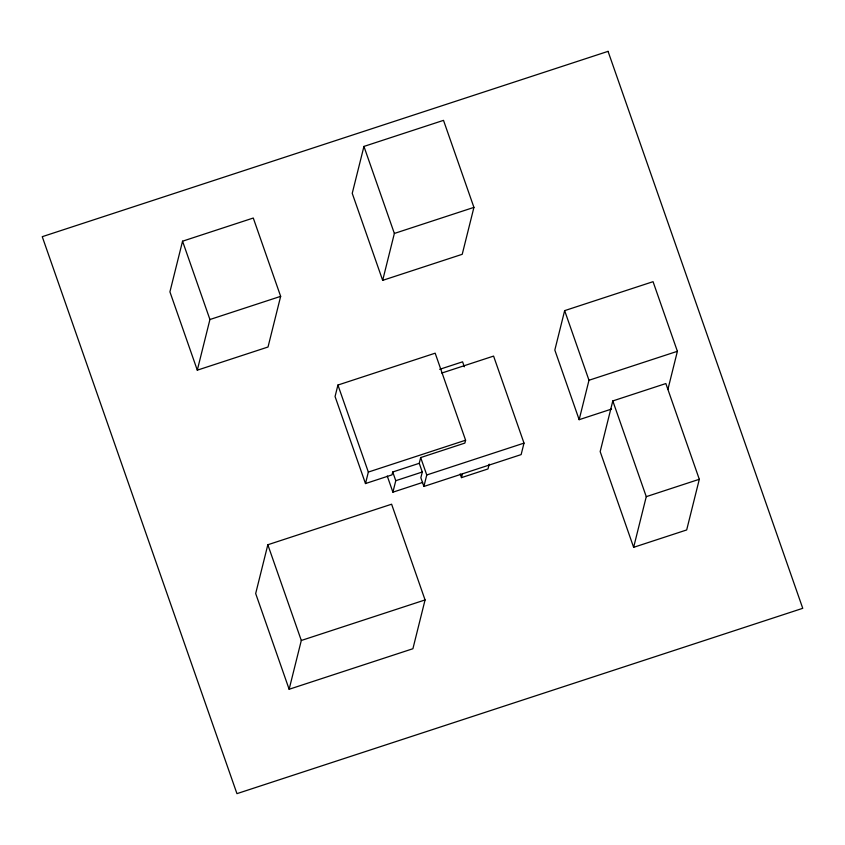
<?xml version="1.0" encoding="UTF-8"?>
<svg xmlns="http://www.w3.org/2000/svg" width="845" height="845" viewBox="0 0 845 845"><rect width="100%" height="100%" fill="white"/><g stroke="black" fill="none" stroke-linecap="round" stroke-linejoin="round"><path stroke-width="1.27" d="M182.552 241.195L169.919 291.852L197.297 370.173L268.023 347.01L280.656 296.352L253.278 218.031L182.552 241.195L209.93 319.516L197.297 370.173M363.941 146.428L352.238 193.336L382.669 280.36L462.226 254.303L473.929 207.384L443.509 120.36L363.941 146.428L394.361 233.452L382.669 280.36M267.833 544.75L255.676 593.539L289.138 689.266L412.909 648.728L425.067 599.939L391.605 504.211L267.833 544.75L301.306 640.478L289.138 689.266M337.926 385.045L335.064 396.527L365.484 483.551L392.006 474.869L392.724 471.996L419.247 463.303L420.673 457.567L464.877 443.086L465.595 440.213L435.175 353.189L337.926 385.045L368.346 472.07L365.484 483.551M422.68 482.421L392.904 492.181L395.766 480.699L392.724 471.996M419.247 463.303L422.289 472.006L420.852 477.752L423.894 486.456L521.143 454.599L524.006 443.118L493.586 356.094L441.777 373.057M423.894 486.456L426.757 474.974L420.673 457.567M489.192 464.158L487.998 468.943L461.476 477.626L462.395 473.939M667.888 389.45L677.394 351.298L653.058 281.681L564.65 310.633L554.827 350.062L579.163 419.68L611.537 409.075M579.163 419.68L588.986 380.261L564.65 310.633M612.805 400.931L600.172 451.6L633.634 547.328L686.679 529.952L699.311 479.284L665.849 383.556L612.805 400.931L646.267 496.659L633.634 547.328M394.361 233.452L473.929 207.384M209.93 319.516L280.656 296.352M439.685 369.318L462.585 361.818L464.327 366.793M588.986 380.261L677.394 351.298M368.346 472.07L465.595 440.213M395.766 480.699L422.289 472.006M426.757 474.974L524.006 443.118M646.267 496.659L699.311 479.284M301.306 640.478L425.067 599.939M460.176 473.897L461.476 477.626M387.253 476.02L392.904 492.181M608.051 51.355L42.25 236.684L236.949 793.645L802.75 608.315L608.051 51.355"/></g></svg>
